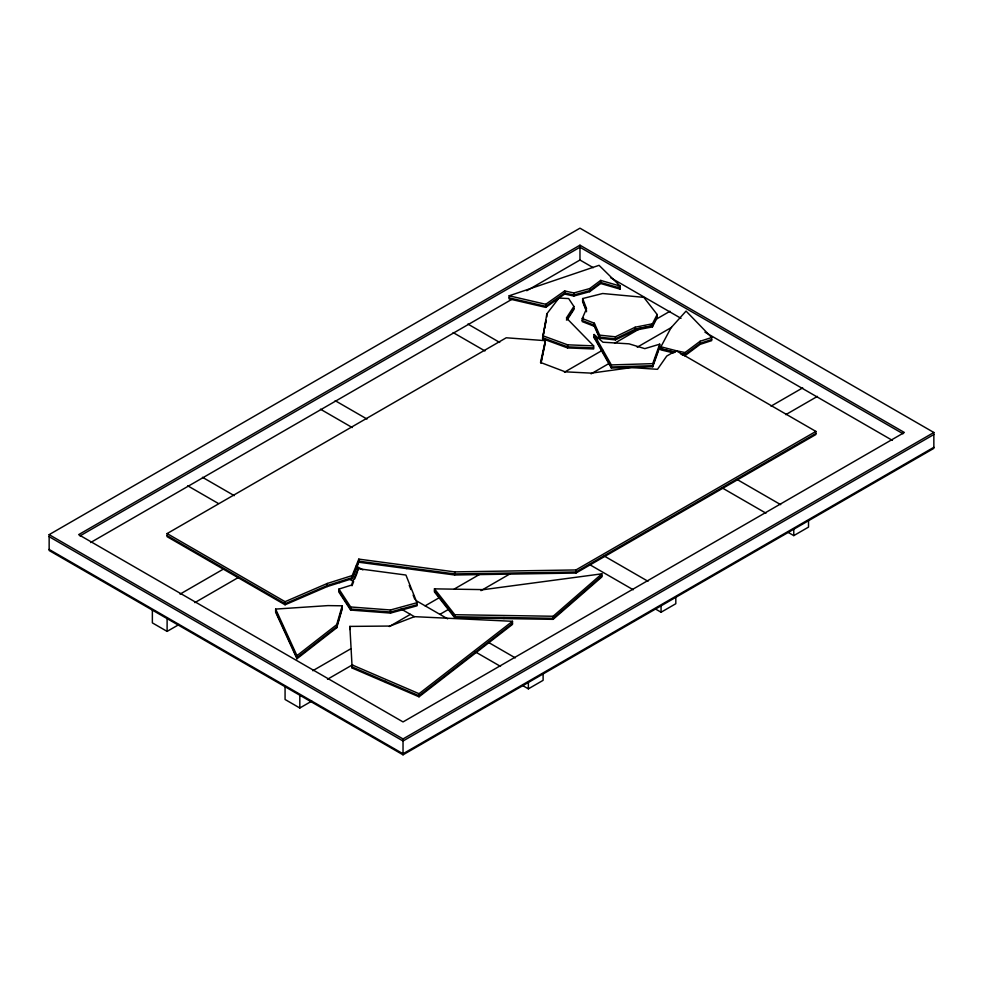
<?xml version="1.0" encoding="UTF-8"?>
<svg xmlns="http://www.w3.org/2000/svg" width="983" height="983" viewBox="0 0 983 983"><rect width="100%" height="100%" fill="white"/><g stroke="black" fill="none" stroke-linecap="round" stroke-linejoin="round"><path stroke-width="1.47" d="M573.888 306.438L566.417 317.976L593.634 345.869L593.634 348.977L567.572 347.921L542.604 338.754L546.843 313.835L558.909 298.058L568.666 298.574L573.888 306.438L573.888 309.547L567.24 319.807M545.995 320.237L542.604 337.697L567.572 346.852L593.634 347.921M542.604 338.754L544.017 331.492M544.582 328.58L545.995 321.306M358.795 562.227L454.637 574.994L575.964 573.052L815.89 434.523L815.89 431.414L575.964 569.943L454.637 571.885L358.795 559.118L358.795 562.227L352.221 578.668L327.253 586.568L285.07 604.791L167.11 536.681L167.11 533.572L506.245 337.783L545.356 340.671L540.515 362.444L565.225 371.832L591.262 373.135L631.577 367.568L657.492 369.325L666.732 356.067L676.058 350.685L685.016 352.553L700.154 341.248L711.667 337.525L711.667 340.634L700.154 344.357L685.016 355.649L682.177 354.974M540.834 363.034L545.356 342.711M541.166 362.653L545.356 340.671M336.702 627.793L336.702 624.684L342.195 605.811L327.966 605.602L275.645 609.091L275.645 612.2L296.952 658.757L336.702 627.793L342.195 608.919L342.195 605.811M342.195 607.85L336.702 626.724L296.952 657.688L275.645 611.131M652.749 366.757L652.749 363.649L659.691 344.185L644.811 348.633L629.034 343.841L602.948 342.207L594.088 334.503L594.088 337.611L611.352 368.035L652.749 366.757L659.691 347.294L659.691 344.185M659.691 346.225L652.749 365.688L611.352 366.978L594.088 336.542L597.418 339.442M352.221 578.668L352.221 575.559L358.795 559.118M358.009 568.666L351.435 585.118L338.951 589.063L338.951 592.171L350.636 610.074L390.521 613.085L416.989 605.823L416.989 602.714L405.93 575.043L358.009 568.666L358.009 570.705M351.988 585.782L353.634 581.678M354.728 578.926L357.468 572.081M582.255 318.504L586.544 308.65L582.636 298.562L602.653 293.512L643.828 297.345L657.172 314.523L657.172 317.632L652.429 326.909L635.51 330.165L615.419 339.909L599.655 338.263L594.346 326.331L594.346 323.223L582.255 318.504L582.255 321.613L594.346 326.331M583.484 317.73L582.255 320.544L594.346 325.262L599.655 337.194L615.419 338.84L635.51 329.096L652.429 325.852L657.172 316.563M652.429 326.909L652.429 323.812L657.172 314.523M673.674 352.946L660.908 349.899L660.908 346.79L671.02 327.794L686.06 311.083L711.667 337.525M566.417 320.016L573.888 308.478M434.461 588.854L454.797 614.707L553.122 616.255L601.866 573.826L601.866 576.935L553.122 619.351L454.797 617.816L434.461 591.963L434.461 588.854L483.624 589.628L601.866 573.826M601.866 575.878L553.122 618.295L454.797 616.746L434.461 590.894M296.952 658.757L296.952 655.649L336.702 624.684M419.028 696.812L419.028 693.703L512.487 621.305L512.487 624.402L419.028 696.812L352.16 668.035L349.862 626.404L390.079 626.048L414.457 616.66L512.487 621.305M512.487 623.345L419.028 695.743L352.16 666.965M680.543 353.659L685.016 354.593L700.154 343.288L711.667 339.577M509.157 295.797L545.749 304.288L564.672 290.943L573.826 292.946L589.714 288.572L600.687 280.401L620.187 286.078L620.187 289.186L600.687 283.509L589.714 291.681L573.826 296.055L564.672 294.052L545.749 307.384L509.157 298.906L509.157 295.797L599.065 265.324L620.187 286.078M49.15 534.641L579.97 228.179L933.85 432.483L933.85 448.359L403.03 754.821L49.15 550.517L49.15 534.641L403.03 738.946L933.85 432.483M579.97 245.197L78.64 534.641L403.03 721.927L904.36 432.483L579.97 245.197L579.97 260.016L526.777 290.722M79.967 535.919L579.97 247.237L903.033 433.761M90.608 542.542L512.155 299.164M180.073 594.113L223.608 568.973M564.451 372.188L602.714 350.108M614.584 343.251L639.65 328.777M655.477 319.635L669.988 311.255M194.818 602.628L238.353 577.488M591.066 373.847L609.534 363.182M637.242 347.196L671.549 327.388M152.365 610.111L152.365 622.878L167.11 631.393L179.053 624.5M312.778 670.725L351.029 648.645M389.293 626.552L410.402 614.363M425.147 605.847L439.733 597.431M454.306 589.014L479.483 574.477M771.028 406.151L802.693 387.88M327.523 679.241L352.59 664.766M439.892 614.363L449.17 609.005M480.982 590.648L510.14 573.802M785.773 414.666L817.438 396.382M285.07 686.724L285.07 699.491L299.815 708.006L311.758 701.112M815.89 433.466L575.964 571.983L454.637 573.925L358.795 561.158L352.221 577.611L327.253 585.512L285.07 603.722L167.11 535.612M933.85 434.523L403.03 740.998L49.15 536.681M933.85 447.302L403.03 753.764L49.15 549.448M523.067 685.79L528.362 688.85L543.107 680.334L543.107 673.957M655.772 609.177L661.067 612.237L675.812 603.722L675.812 597.332M788.477 532.553L793.773 535.624L808.518 527.109L808.518 520.72M594.346 323.223L599.655 335.154L615.419 336.8L635.153 327.228L652.429 323.812M167.11 533.572L285.07 601.682L327.253 583.472L352.221 575.559M338.951 589.063L350.636 606.966L390.521 609.976L416.989 602.714M416.989 604.754L390.521 612.016L350.636 609.018L338.951 591.102M652.429 325.852L635.153 329.28L635.153 327.228M594.088 334.503L611.352 364.926L652.749 363.649M542.604 335.658L567.572 344.812L593.634 345.869M509.157 297.837L545.749 306.327L564.672 292.983L573.826 294.986L589.714 290.612L600.687 282.44L620.187 288.13M675.088 352.221L660.908 348.83L674.682 352.381M680.764 353.573L685.016 354.593M660.908 346.79L676.058 350.685L815.89 431.414M419.028 693.703L352.16 664.926L352.16 668.035M579.97 260.016L593.265 267.683M610.554 277.661L681.01 318.345M704.934 332.168L892.392 440.384M467.896 324.058L499.696 342.428M736.943 479.397L780.686 504.648M453.151 332.573L484.951 350.943M722.198 487.912L765.941 513.163M335.191 400.683L366.991 419.041M604.238 556.022L647.981 581.272M320.446 409.186L352.246 427.556M589.493 564.525L633.236 589.775M202.486 477.296L234.286 495.665M356.227 566.061L362.85 569.882M415.87 600.49L447.683 618.86M488.772 642.575L515.276 657.885M187.741 485.811L218.226 503.407M349.432 579.159L353.413 581.457M401.125 609.005L414.384 616.66M475.342 651.864L500.531 666.4M594.088 337.611L597.418 340.499M618.074 287.11L620.187 289.186M275.645 609.091L296.952 655.649M409.247 585.389L410.906 589.542M413.118 595.071L414.777 599.225M582.636 300.601L586.544 310.689M586.544 311.758L582.636 301.67L582.636 298.562M793.773 529.235L793.773 535.624M700.154 341.248L700.154 344.357M685.016 352.553L685.016 355.649M661.067 605.847L661.067 612.237M635.51 329.096L635.51 330.165M615.419 336.8L615.419 339.909M611.352 364.926L611.352 368.035M600.687 280.401L600.687 283.509M599.655 335.154L599.655 338.263M589.714 288.572L589.714 291.681M575.964 569.943L575.964 573.052M573.826 292.946L573.826 296.055M567.572 344.812L567.572 347.921M564.672 290.943L564.672 294.052M553.122 616.255L553.122 619.351M546.843 313.835L546.843 316.944M545.749 304.288L545.749 307.384M528.362 682.472L528.362 688.85M503.96 617.521L503.96 618.59M454.797 614.707L454.797 617.816M454.637 571.885L454.637 574.994M406.716 567.547L406.716 568.604M403.03 738.946L403.03 754.821M390.521 609.976L390.521 613.085M385.594 681.354L385.594 682.423M350.636 606.966L350.636 610.074M349.862 626.404L349.862 629.513M339.737 581.555L339.737 582.624M327.253 583.472L327.253 586.568M299.815 695.239L299.815 708.006M285.07 601.682L285.07 604.791M167.11 618.614L167.11 631.393"/></g></svg>
